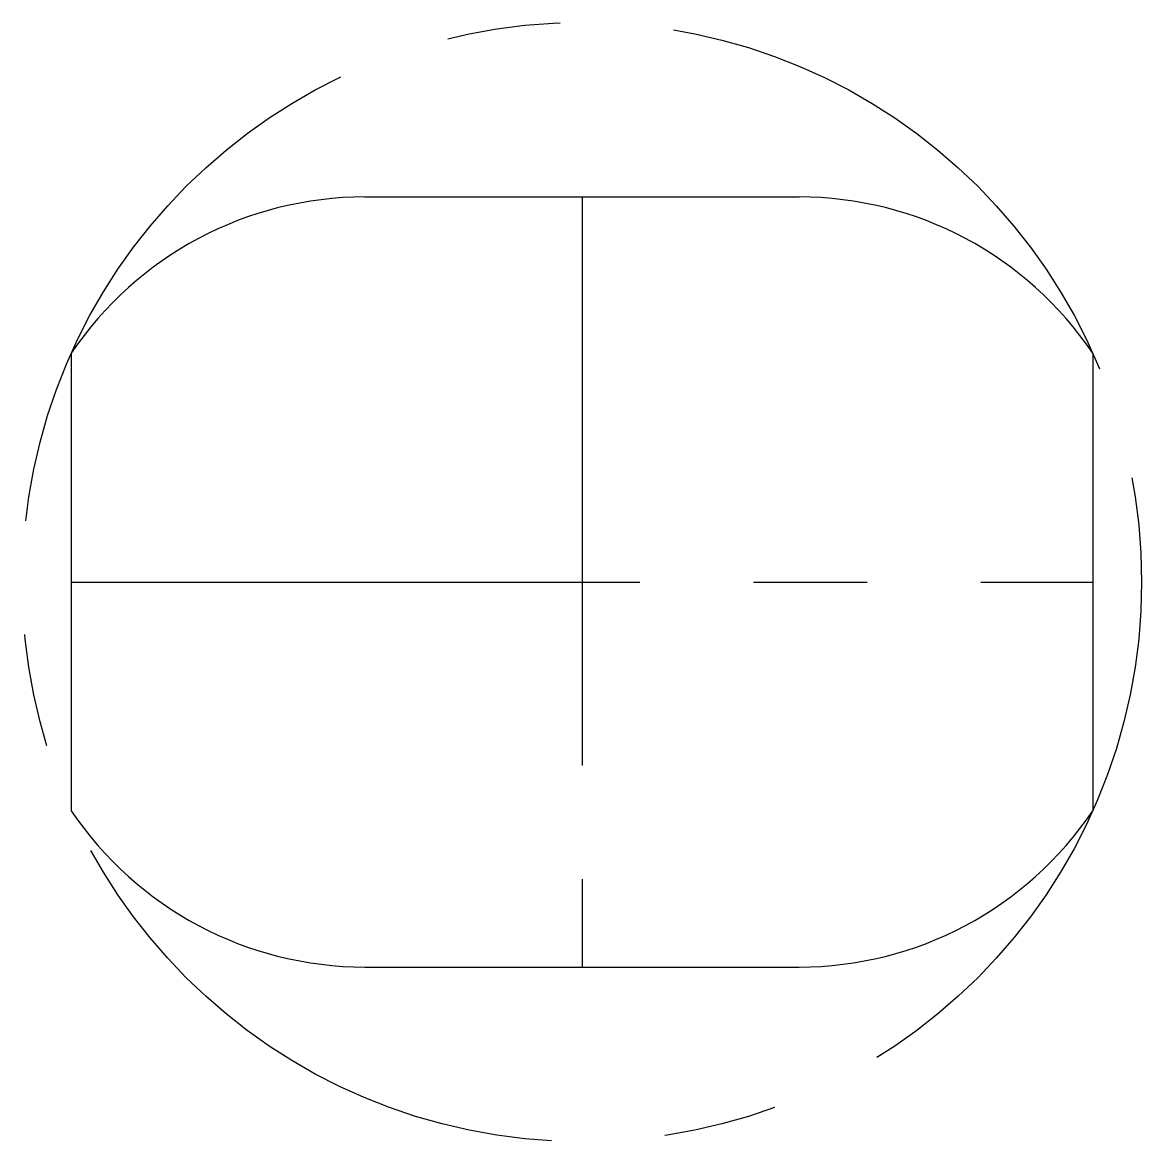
# Model space of a CAD drawing. Header units: millimetres. Extents: x -12.5 to 12.5, y -12.5 to 12.5.
import ezdxf

# ---------------------------------------------------------------- set-up
doc = ezdxf.new("R2010")
doc.units = ezdxf.units.MM
doc.linetypes.add('CENTERX2', pattern=[20.32, 12.7, -2.54, 2.54, -2.54])

msp = doc.modelspace()

# ---------------------------------------------------------------- linework, layer by layer
at = {"color": 7, "linetype": 'Continuous'}
for p, q in [((-4.85, 8.6), (4.85, 8.6)), ((-11.408, 5.11), (-11.408, -5.11)), ((11.408, 5.11), (11.408, -5.11)), ((-4.85, -8.6), (4.85, -8.6))]:
    msp.add_line(p, q, dxfattribs=at)
at = {"color": 7, "linetype": 'CENTERX2'}
for p, q in [((0, 8.6), (0, -8.6)), ((-11.408, 0), (11.408, 0))]:
    msp.add_line(p, q, dxfattribs=at)
msp.add_circle((0, 0), 12.5, dxfattribs=at)
at = {"color": 7, "linetype": 'Continuous'}
for centre, start, end in [((-4.85, 0.694), 90, 146.043), ((4.85, 0.694), 33.957, 90), ((-4.85, -0.694), 213.957, 270), ((4.85, -0.694), 270, 326.043)]:
    msp.add_arc(centre, 7.906, start, end, dxfattribs=at)

doc.saveas('drawing.dxf')
